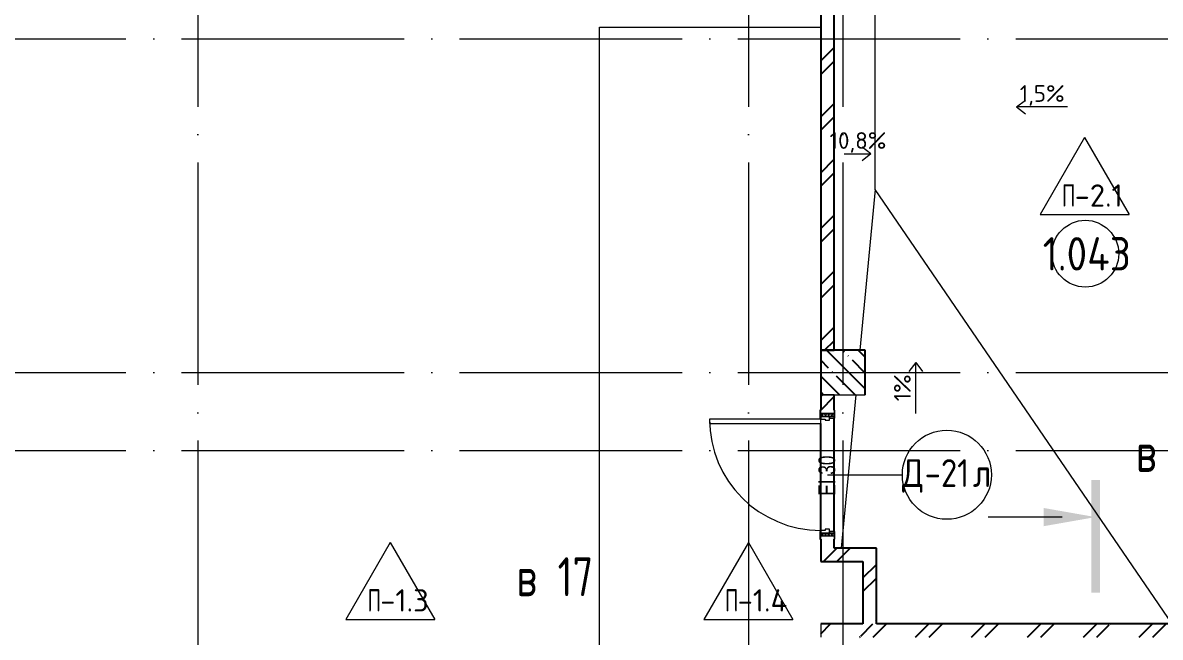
# Model space of a CAD drawing. Header units: millimetres. Extents: x -68946 to 690821, y -552984 to 293768.
# Drawn here: x 98313 to 108541, y 49295 to 54819 of the extents above; entities that cross this region are included whole.
import ezdxf

# ---------------------------------------------------------------- set-up
doc = ezdxf.new("R2010")
doc.units = ezdxf.units.MM
doc.linetypes.add('ADSK_Линия сетки', pattern=[2500, 2000, -250, 0, -250])
doc.linetypes.add('ADSK_Скрыто', pattern=[600, 300, -300])
for name, color, linetype, lineweight in [('0) блоки', 250, 'Continuous', 25), ('A-AREA-____-IDEN', 250, 'Continuous', 9), ('A-DOOR-____-IDEN', 250, 'Continuous', 9), ('A-DOOR-____-MCUT', 250, 'Continuous', 5), ('A-DOOR-____-OTLN', 250, 'Continuous', 5), ('A-DOOR-FRAM-MCUT', 250, 'Continuous', 5), ('A-DOOR-FRAM-OTLN', 250, 'Continuous', 5), ('A-FLOR-____-IDEN', 250, 'Continuous', 9), ('A-FLOR-____-OTLN', 250, 'Continuous', 9), ('A-WALL-____-MCUT', 250, 'Continuous', 13), ('G-____-____-DIMS', 250, 'Continuous', 9), ('G-____-____-SYMB', 250, 'ADSK_Скрыто', 9), ('S-COLS-____-MCUT', 250, 'Continuous', 25), ('S-COLS-____-OTLN', 250, 'Continuous', 9), ('S-GRID-____-OTLN', 250, 'Continuous', 9)]:
    doc.layers.add(name, color=color, linetype=linetype, lineweight=lineweight)
doc.styles.add('Arial Narrow', font='ARIALN.TTF', dxfattribs={"width": 0.9, "height": 150})
doc.styles.add('GOST Common_1', font='', dxfattribs={"width": 0.9, "height": 250})
doc.styles.add('GOST Common_2', font='', dxfattribs={"width": 0.8, "height": 350})
doc.styles.add('ISOCPEUR_1', font='isocpeur.ttf', dxfattribs={"width": 0.9, "height": 250})
doc.styles.add('ISOCPEUR_2', font='isocpeur.ttf', dxfattribs={"height": 160})
doc.styles.add('ISOCPEUR_3', font='isocpeur.ttf', dxfattribs={"height": 250})
doc.styles.get('GOST Common_1').set_extended_font_data('GOST Common')
doc.styles.get('GOST Common_2').set_extended_font_data('GOST Common')
pattern_1 = [(45, (12287.9, -7e-12), (-251.4472, 251.4472), []), (45, (12287.9, 381), (-251.4472, 251.4472), [])]

# ---------------------------------------------------------------- blocks, each defined once
blk = doc.blocks.new('Разрез - Номер вида сзади_3_5 мм-32550532-АР1_Кладочный план 1 этажа С2и3')
at = {"layer": 'G-____-____-SYMB', "linetype": 'Continuous'}
for points in [[(9.8, 0.4), (9.8, -0.39), (-0.33, -0.39), (-0.33, 0.4)], [(2.18, -4.67), (3, 0), (3.82, -4.67)]]:
    blk.add_hatch(color=256, dxfattribs=at).paths.add_polyline_path(points)
at = {"layer": 'G-____-____-SYMB', "linetype": 'Continuous', "lineweight": 20}
blk.add_line((3, -3), (3, -9.66), dxfattribs=at)
blk = doc.blocks.new('Дверь_СКБ_1Ст_Внутренняя - Д-21л_1100x2100h_Пищеблок_Производственная часть-V8-АР1_Маркировочный план 1 этажа С2и3')
at = {"layer": 'A-DOOR-____-OTLN'}
h = blk.add_hatch(dxfattribs=at)
h.set_pattern_fill('FP_12', color=256, style=0, pattern_type=2)
h.set_pattern_definition([(135, (1751.41, 124.685), (-14.14214, -14.14214), []), (225, (1751.41, 124.685), (14.14214, -14.14214), [])])
h.paths.add_polyline_path([(537.5, -60), (562.5, -60), (562.5, 60), (537.5, 60)])
at = {"layer": 'A-DOOR-FRAM-OTLN'}
h = blk.add_hatch(dxfattribs=at)
h.set_pattern_fill('FP_13', color=256, style=0, pattern_type=2)
h.set_pattern_definition([(45, (-371.384, 124.685), (-14.1421, 14.1421), []), (135, (-371.384, 124.685), (-14.1421, -14.1421), [])])
h.paths.add_polyline_path([(-537.5, -60), (-512.5, -60), (-512.5, 60), (-537.5, 60)])
at = {"layer": 'A-DOOR-____-MCUT'}
for p, q in [((512.5, 1060), (472.5, 1060)), ((472.5, 1060), (472.5, 60)), ((512.5, 60), (512.5, 1060)), ((472.5, 60), (512.5, 60))]:
    blk.add_line(p, q, dxfattribs=at)
at = {"layer": 'A-DOOR-____-OTLN'}
blk.add_arc((512.5, 60), 1000, 90, 180, dxfattribs=at)
at = {"layer": 'A-DOOR-FRAM-MCUT'}
for p, q in [((-497.5, 68), (-567.5, 68)), ((-567.5, 68), (-567.5, 60)), ((-567.5, 60), (-497.5, 60)), ((-512.5, 60), (-537.5, 60)), ((-537.5, 60), (-537.5, -60)), ((-487.5, 60), (-512.5, 60)), ((-512.5, 60), (-512.5, -20)), ((-512.5, -60), (-512.5, 60)), ((-497.5, 60), (-512.5, 60)), ((-512.5, 60), (-512.5, 59)), ((-512.5, 59), (-497.5, 59)), ((-497.5, 60), (-497.5, 68)), ((-497.5, 59), (-497.5, 60)), ((-487.5, 20), (-487.5, 60)), ((-477.5, 20), (-487.5, 20)), ((-477.5, -20), (-477.5, 20)), ((512.5, 20), (502.5, 20)), ((502.5, 20), (502.5, -20)), ((512.5, 60), (512.5, 20)), ((537.5, 60), (512.5, 60)), ((592.5, 68), (522.5, 68)), ((522.5, 68), (522.5, 60)), ((537.5, 60), (522.5, 60)), ((522.5, 60), (522.5, 59)), ((522.5, 60), (592.5, 60)), ((522.5, 59), (537.5, 59)), ((537.5, -20), (537.5, 60)), ((562.5, 60), (537.5, 60)), ((537.5, 60), (537.5, -60)), ((537.5, 59), (537.5, 60)), ((562.5, -60), (562.5, 60)), ((592.5, 60), (592.5, 68)), ((-497.5, -60), (-567.5, -60)), ((-567.5, -60), (-567.5, -68)), ((-567.5, -68), (-497.5, -68)), ((-537.5, -60), (-512.5, -60)), ((-512.5, -20), (-477.5, -20)), ((-497.5, -20), (-512.5, -20)), ((-512.5, -20), (-512.5, -60)), ((-512.5, -60), (-497.5, -60)), ((-497.5, -60), (-497.5, -20)), ((-497.5, -68), (-497.5, -60)), ((502.5, -20), (537.5, -20)), ((537.5, -20), (522.5, -20)), ((522.5, -20), (522.5, -60)), ((522.5, -60), (537.5, -60)), ((592.5, -60), (522.5, -60)), ((522.5, -60), (522.5, -68)), ((522.5, -68), (592.5, -68)), ((537.5, -60), (537.5, -20)), ((537.5, -60), (562.5, -60)), ((592.5, -68), (592.5, -60))]:
    blk.add_line(p, q, dxfattribs=at)
blk = doc.blocks.new('AAR_СКБ_Марка_Помещения_мал - Номер-28977439-АР1_Маркировочный план 1 этажа С2и3')
at = {"layer": 'A-AREA-____-IDEN'}
blk.add_circle((-0.03, 0), 3, dxfattribs=at)
blk = doc.blocks.new('AAR_СКБ_Марка_Перекрытия - Марка пола-17325028-АР1_Маркировочный план 1 этажа С2и3')
at = {"layer": 'A-FLOR-____-IDEN'}
for p, q in [((0, 6.93), (-4, 0)), ((0, 6.93), (4, 0)), ((-4, 0), (4, 0))]:
    blk.add_line(p, q, dxfattribs=at)
blk = doc.blocks.new('ADSK_Марка_Дверь - Типоразмер_ADSK_Марка-30565456-АР1_Маркировочный план 1 этажа С2и3')
at = {"layer": 'A-DOOR-____-IDEN'}
blk.add_circle((0, 0), 4, dxfattribs=at)

msp = doc.modelspace()

# ---------------------------------------------------------------- hatches: boundary and pattern name
at = {"true_color": 0x000000}
h = msp.add_hatch(dxfattribs=at)
h.set_pattern_fill('FP_1', color=18, style=0, pattern_type=2)
h.set_pattern_definition([(135, (12287.91, -0.0006), (-142.5612, -142.5612), []), (135, (12430.48, -0.0006), (-142.5612, -142.5612), [252.016, -50.403, 3.353, -47.05])])
h.paths.add_polyline_path([(105672.1165, 51474.9994), (105887.8919, 51474.9994), (105887.8919, 51874.9994), (105487.8919, 51874.9994), (105487.8919, 51474.9994), (105607.8919, 51474.9994)])
at = {"layer": '0) блоки'}
h = msp.add_hatch(dxfattribs=at)
h.set_pattern_fill('FP_4', color=256, style=0, pattern_type=2)
h.set_pattern_definition(pattern_1)
h.paths.add_polyline_path([(105884.9543, 49975.2149), (105987.9138, 49975.2149), (105987.9138, 50095.2149), (105867.9138, 50095.2149), (105867.9138, 49975.2149)])
h.paths.add_polyline_path([(105841.9138, 49975.2149), (105841.9138, 50095.2149), (105607.8919, 50095.2149), (105607.8919, 49975.2149), (105794.2432, 49975.2149)])
h = msp.add_hatch(dxfattribs=at)
h.set_pattern_fill('FP_4', color=256, style=0, pattern_type=2)
h.set_pattern_definition(pattern_1)
h.paths.add_polyline_path([(105867.9138, 49441), (105987.9138, 49441), (105987.9138, 49949.2149), (105867.9138, 49949.2149), (105867.9138, 49842.7319)])
h = msp.add_hatch(dxfattribs=at)
h.set_pattern_fill('FP_4', color=256, style=0, pattern_type=2)
h.set_pattern_definition(pattern_1)
h.paths.add_polyline_path([(116504.4823, 49295), (116504.4823, 49415), (108087.9138, 49415), (108087.9138, 49295), (115824.1313, 49295)])
h.paths.add_polyline_path([(107941.3357, 49295), (108081.9138, 49295), (108081.9138, 49415), (105847.9138, 49415), (105847.9138, 49295), (107598.6055, 49295)])
h.paths.add_polyline_path([(105487.8919, 49295), (105841.9138, 49295), (105841.9138, 49415), (105487.8919, 49415)])

# ---------------------------------------------------------------- linework, layer by layer
at = {"color": 18, "true_color": 0x000000}
for p, q in [((105487.8919, 58275), (105487.8919, 51874.9994)), ((105607.8919, 51874.9994), (105607.8919, 58275)), ((105487.8919, 51874.9994), (105487.8919, 51474.9994)), ((105887.8919, 51874.9994), (105607.8919, 51874.9994)), ((105887.8919, 51474.9994), (105887.8919, 51874.9994))]:
    msp.add_line(p, q, dxfattribs=at)
at = {"linetype": 'Continuous'}
for p, q in [((105487.8919, 54477.1137), (105607.8919, 54597.1137)), ((105487.8919, 54355.2193), (105607.8919, 54475.2193)), ((105487.8919, 53974.2193), (105607.8919, 54094.2193)), ((105487.8919, 53852.325), (105607.8919, 53972.325)), ((105487.8919, 53471.325), (105607.8919, 53591.325)), ((105487.8919, 53349.4307), (105607.8919, 53469.4307)), ((105487.8919, 52968.4307), (105607.8919, 53088.4307)), ((105487.8919, 52968.4301), (105607.8919, 53088.4301)), ((105487.8919, 52846.5363), (105607.8919, 52966.5363)), ((105487.8919, 52846.5357), (105607.8919, 52966.5357)), ((105487.8919, 52465.5363), (105607.8919, 52585.5363)), ((105487.8919, 52465.5357), (105607.8919, 52585.5357)), ((105487.8919, 52343.642), (105607.8919, 52463.642)), ((105487.8919, 52343.6414), (105607.8919, 52463.6414)), ((105487.8919, 51962.642), (105607.8919, 52082.642)), ((105487.8919, 51962.6414), (105607.8919, 52082.6414)), ((105522.1443, 51875), (105607.8919, 51960.7476)), ((105522.1443, 51874.9994), (105607.8919, 51960.747))]:
    msp.add_line(p, q, dxfattribs=at)
at = {"color": 18, "linetype": 'Continuous', "true_color": 0x000000}
for p, q in [((105487.8919, 54477.1131), (105607.8919, 54597.1131)), ((105487.8919, 54355.2188), (105607.8919, 54475.2188)), ((105487.8919, 53974.2188), (105607.8919, 54094.2188)), ((105487.8919, 53852.3244), (105607.8919, 53972.3244)), ((105487.8919, 53471.3244), (105607.8919, 53591.3244)), ((105487.8919, 53349.4301), (105607.8919, 53469.4301))]:
    msp.add_line(p, q, dxfattribs=at)
for p, q in [((105487.8919, 51874.9994), (105607.8919, 51874.9994)), ((105607.8919, 51874.9994), (105487.8919, 51874.9994))]:
    msp.add_line(p, q)
at = {"layer": '0) блоки', "linetype": 'Continuous'}
for p, q in [((105487.8919, 51459.7476), (105503.1443, 51475)), ((105487.8919, 51459.747), (105503.1443, 51474.9994)), ((105487.8919, 51337.8533), (105607.8919, 51457.8533)), ((105512.0423, 49975.2149), (105607.8919, 50071.0646)), ((105512.0423, 49975.2143), (105607.8919, 50071.064))]:
    msp.add_line(p, q, dxfattribs=at)
at = {"layer": '0) блоки'}
for p, q in [((105487.8919, 51474.9994), (105487.8919, 51335.4515)), ((105487.8919, 51337.8527), (105607.8919, 51457.8527)), ((105607.8919, 51335.4515), (105607.8919, 51474.9994)), ((105607.8919, 50245.4515), (105607.8919, 51265.4515)), ((105487.8919, 50255.4515), (105487.8919, 51215.4515)), ((105487.8919, 50175.4515), (105487.8919, 49975.2143)), ((105607.8919, 50095.2143), (105607.8919, 50175.4515)), ((105987.9138, 50095.2143), (105607.8919, 50095.2143)), ((105987.9138, 49414.9994), (105987.9138, 50095.2143)), ((105487.8919, 49975.2143), (105867.9138, 49975.2143)), ((105867.9138, 49975.2143), (105867.9138, 49414.9994)), ((105867.9138, 49414.9994), (105487.8919, 49414.9994)), ((111687.8919, 49414.9994), (105987.9138, 49414.9994))]:
    msp.add_line(p, q, dxfattribs=at)
at = {"layer": 'A-DOOR-____-IDEN', "color": 18, "true_color": 0x000000}
msp.add_line((105547.8919, 50755.4515), (106219.6752, 50755.4515), dxfattribs=at)
at = {"layer": 'A-FLOR-____-OTLN', "color": 18, "true_color": 0x000000}
for p, q in [((105976.7266, 53321.3982), (105976.7266, 54941.3982)), ((105976.7266, 53321.3982), (105840.1604, 51874.9994)), ((108647.8919, 49414.9994), (105976.7266, 53321.3982)), ((105802.3932, 51474.9994), (105672.1165, 50095.2143))]:
    msp.add_line(p, q, dxfattribs=at)
at = {"layer": 'A-FLOR-____-OTLN', "color": 18, "lineweight": 5, "true_color": 0x000000}
for p, q in [((103497.9138, 48044.9994), (103497.9138, 54779.9994)), ((103497.9138, 54779.9994), (105487.8919, 54779.9994))]:
    msp.add_line(p, q, dxfattribs=at)
at = {"layer": 'A-WALL-____-MCUT', "color": 18, "lineweight": 15, "true_color": 0x000000}
for p, q in [((105607.8919, 51474.9994), (105487.8919, 51474.9994)), ((105487.8919, 49414.9994), (105487.8919, 49294.9994))]:
    msp.add_line(p, q, dxfattribs=at)
at = {"layer": 'G-____-____-DIMS', "color": 18, "true_color": 0x000000}
for p, q in [((107247.8089, 54062.1516), (107327.8089, 54123.5378)), ((107247.8089, 54062.1516), (107327.8089, 54000.7655)), ((107705.232, 54062.1516), (107247.8089, 54062.1516)), ((105938.9858, 53639.3503), (105858.9858, 53700.7365)), ((105699.7108, 53639.3503), (105938.9858, 53639.3503)), ((105938.9858, 53639.3503), (105858.9858, 53577.9642)), ((106342.649, 51765.2605), (106281.2628, 51685.2605)), ((106342.649, 51765.2605), (106404.0351, 51685.2605)), ((106342.649, 51307.8375), (106342.649, 51765.2605))]:
    msp.add_line(p, q, dxfattribs=at)
at = {"layer": 'S-COLS-____-MCUT', "color": 18, "lineweight": 5, "true_color": 0x000000}
msp.add_line((105607.8919, 51474.9994), (105887.8919, 51474.9994), dxfattribs=at)
at = {"layer": 'S-COLS-____-OTLN', "color": 18, "lineweight": 5, "true_color": 0x000000}
msp.add_line((105487.8919, 51474.9994), (105607.8919, 51474.9994), dxfattribs=at)
at = {"layer": 'S-GRID-____-OTLN', "color": 18, "linetype": 'ADSK_Линия сетки', "true_color": 0x000000}
for p, q in [((99887.9138, 61063.6538), (99887.9138, -2919.5356)), ((104837.9138, 61063.6538), (104837.9138, -2919.5356)), ((105687.9138, 61063.6538), (105687.9138, -2919.5356)), ((77240.3519, 54675), (168626.8279, 54675)), ((77240.3519, 51675), (168626.8279, 51675)), ((77240.3519, 50975), (168626.8279, 50975))]:
    msp.add_line(p, q, dxfattribs=at)

# ---------------------------------------------------------------- block references
at = {"layer": 'A-AREA-____-IDEN', "color": 18, "true_color": 0x000000, "xscale": 99.99999999999993, "yscale": 99.99999999999993, "zscale": 99.99999999999993}
msp.add_blockref('AAR_СКБ_Марка_Помещения_мал - Номер-28977439-АР1_Маркировочный план 1 этажа С2и3', (107870.0293, 52743.0914), dxfattribs=at)
at = {"layer": 'A-DOOR-____-IDEN', "color": 18, "true_color": 0x000000, "xscale": 99.99999999999993, "yscale": 99.99999999999993, "zscale": 99.99999999999993}
msp.add_blockref('ADSK_Марка_Дверь - Типоразмер_ADSK_Марка-30565456-АР1_Маркировочный план 1 этажа С2и3', (106621.9826, 50755.4515), dxfattribs=at)
at = {"layer": 'A-DOOR-____-OTLN', "color": 18, "true_color": 0x000000, "rotation": 89.9999999999999}
msp.add_blockref('Дверь_СКБ_1Ст_Внутренняя - Д-21л_1100x2100h_Пищеблок_Производственная часть-V8-АР1_Маркировочный план 1 этажа С2и3', (105547.8919, 50742.9515), dxfattribs=at)
at = {"layer": 'A-FLOR-____-IDEN', "color": 18, "true_color": 0x000000, "xscale": 99.99999999999993, "yscale": 99.99999999999993, "zscale": 99.99999999999993}
for p in [(107860.8365, 53094.7282), (101616.712, 49455.0115), (104837.9138, 49455.0115)]:
    msp.add_blockref('AAR_СКБ_Марка_Перекрытия - Марка пола-17325028-АР1_Маркировочный план 1 этажа С2и3', p, dxfattribs=at)
at = {"layer": 'G-____-____-SYMB', "linetype": 'Continuous', "xscale": 99.99999999999993, "yscale": 99.99999999999993, "zscale": 99.99999999999993, "rotation": 269.9999999999996}
msp.add_blockref('Разрез - Номер вида сзади_3_5 мм-32550532-АР1_Кладочный план 1 этажа С2и3', (107959.0569, 50675.1592), dxfattribs=at)

# ---------------------------------------------------------------- texts
at = {"layer": 'A-AREA-____-IDEN', "color": 18, "true_color": 0x000000, "insert": (107483.6901, 52891.7512), "char_height": 300, "width": 628.523, "attachment_point": 1, "style": 'ISOCPEUR_1'}
msp.add_mtext('1.043', dxfattribs=at)
at = {"layer": 'A-DOOR-____-IDEN', "color": 18, "true_color": 0x000000, "insert": (105467.7434, 50567.3441), "char_height": 150, "width": 447.341625, "attachment_point": 1, "rotation": 90, "style": 'Arial Narrow'}
msp.add_mtext('EI 30', dxfattribs=at)
at = {"layer": 'A-DOOR-____-IDEN', "color": 18, "true_color": 0x000000, "char_height": 250, "attachment_point": 1, "style": 'GOST Common_1'}
for s, insert, width in [('\\fGOST Common|b0|i0|c204|p34|;\\W.9;Д', (106219.6752, 50895.9021), 245.316375), ('-21', (106422.0815, 50895.9021), 526.708687), ('\\fGOST Common|b0|i0|c204|p34|;\\W.9;л', (106856.6596, 50895.9021), 194.810062)]:
    msp.add_mtext(s, dxfattribs=dict(at, insert=insert, width=width))
at = {"layer": 'A-FLOR-____-IDEN', "color": 18, "true_color": 0x000000, "char_height": 200, "attachment_point": 1, "style": 'ISOCPEUR_2'}
for s, insert, width in [('\\fISOCPEUR|b0|i0|c204|p34|;\\W.7;П', (107655.6016, 53366.114), 140.295312), ('-2.1', (107771.3568, 53366.114), 381.60325), ('\\fISOCPEUR|b0|i0|c204|p34|;\\W.7;П', (101411.4771, 49726.3973), 140.295312), ('-1.3', (101527.2323, 49726.3973), 381.60325), ('\\fISOCPEUR|b0|i0|c204|p34|;\\W.7;П', (104625.6789, 49726.3973), 140.295312), ('-1.4', (104741.4341, 49726.3973), 398.438687)]:
    msp.add_mtext(s, dxfattribs=dict(at, insert=insert, width=width))
at = {"layer": 'G-____-____-DIMS', "color": 18, "true_color": 0x000000, "char_height": 150, "attachment_point": 1, "line_spacing_factor": 1.149209, "style": 'ISOCPEUR_3'}
for s, insert, width in [('1,5%', (107277.8223, 54258.12), 476.8756), ('10,8%', (105568.3611, 53835.3187), 602.369179)]:
    msp.add_mtext(s, dxfattribs=dict(at, insert=insert, width=width))
at = {"layer": 'G-____-____-DIMS', "color": 18, "true_color": 0x000000, "insert": (106146.6806, 51416.2843), "char_height": 150, "width": 288.635232, "attachment_point": 1, "rotation": 90, "line_spacing_factor": 1.149209, "style": 'ISOCPEUR_3'}
msp.add_mtext('1%', dxfattribs=at)
at = {"layer": 'G-____-____-SYMB', "linetype": 'Continuous', "char_height": 350, "attachment_point": 1, "style": 'GOST Common_2'}
for s, insert, width in [('\\fGOST Common|b0|i0|c204|p34|;\\W.8;в', (108321.6574, 51131.7019), 243.713), (' 17', (102951.9436, 50014.042), 525.907), ('\\fGOST Common|b0|i0|c204|p34|;\\W.8;в', (102750.8603, 50014.042), 243.713)]:
    msp.add_mtext(s, dxfattribs=dict(at, insert=insert, width=width))

doc.saveas('drawing.dxf')
